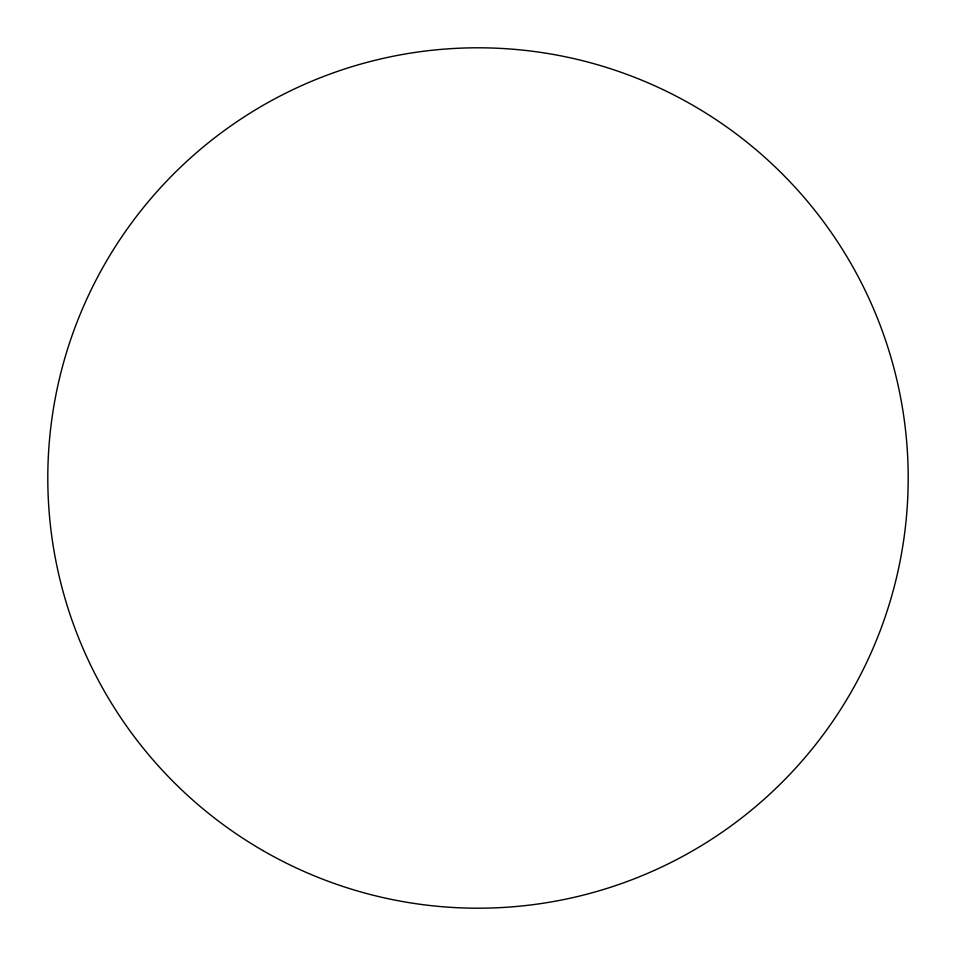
<?xml version="1.0" encoding="UTF-8"?>
<svg xmlns="http://www.w3.org/2000/svg" width="956" height="956" viewBox="0 0 956 956"><rect width="100%" height="100%" fill="white"/><g stroke="black" fill="none" stroke-linecap="round" stroke-linejoin="round"><path stroke-width="1.43" d="M262.9 850.565A430.2 430.2 0 0 0 908.2 478A430.2 430.2 0 0 0 262.9 105.435A430.2 430.2 0 0 0 262.9 850.565"/></g></svg>
